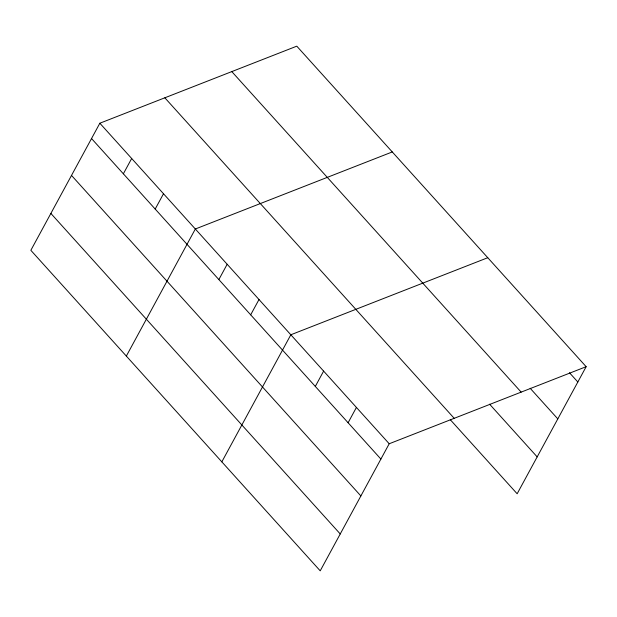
<?xml version="1.0" encoding="UTF-8"?>
<svg xmlns="http://www.w3.org/2000/svg" width="617" height="617" viewBox="0 0 617 617"><rect width="100%" height="100%" fill="white"/><g stroke="black" fill="none" stroke-linecap="round" stroke-linejoin="round"><path stroke-width="0.93" d="M99.846 123.23L30.85 250.309L320.215 570.833L389.211 443.754L586.15 366.691L296.785 46.167L99.846 123.23L389.211 443.754M123.361 173.801L131.676 158.484M155.191 209.063L163.505 193.746M126.338 356.078L195.334 229L392.273 151.944M218.85 279.578L227.172 264.261M250.679 314.832L259.001 299.515M221.835 461.855L290.831 334.776L487.769 257.713M315.31 386.419L323.624 371.102M348.104 422.745L356.418 407.428M586.15 366.691L517.154 493.77L450.279 419.691M569.476 372.745L577.836 382.008M530.157 388.263L557.807 418.889M231.791 71.595L521.164 392.127M489.589 404.181L537.176 456.888M164.839 97.802L454.205 418.326M91.532 138.547L380.897 459.071M71.51 175.429L360.876 495.952M50.872 213.428L340.237 533.952"/></g></svg>
